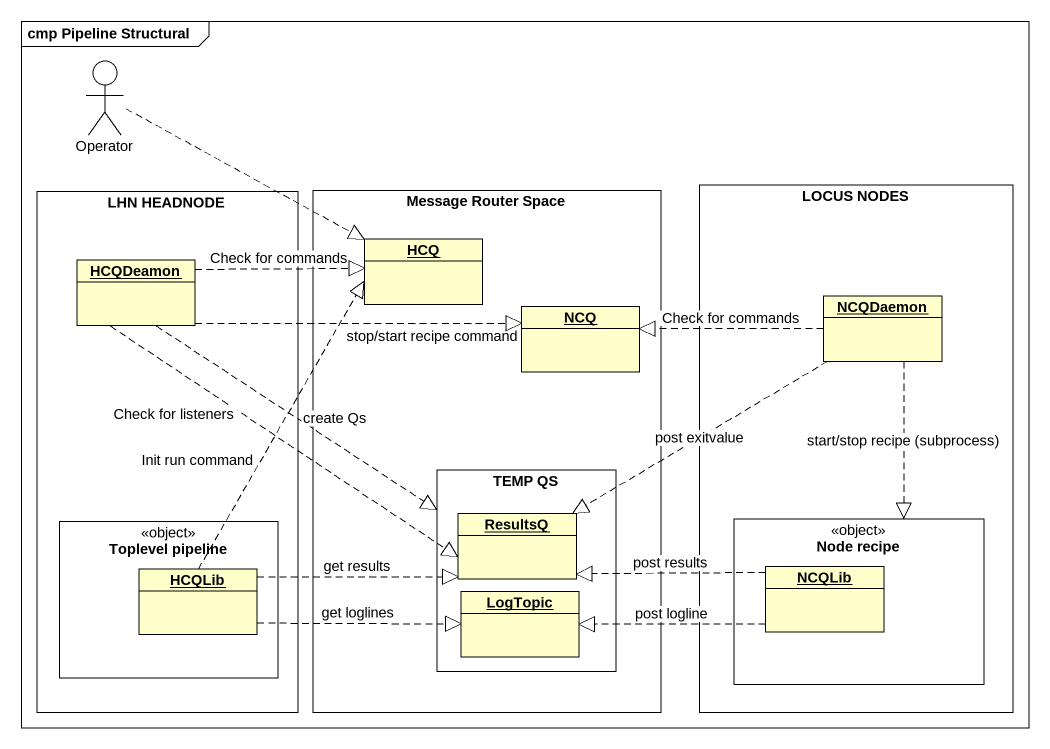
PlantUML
@startuml
mainframe cmp Pipeline Structural
allowmixing
hide circle
hide empty members
actor Operator
rectangle "LHN HEADNODE" as LHN_HEADNODE {
  object HCQDeamon
  rectangle "Toplevel pipeline" as Toplevel_pipeline <<object>> {
    object HCQLib
  }
}
rectangle "Message Router Space" as Message_Router_Space {
  object HCQ
  object NCQ
  rectangle "TEMP QS" as TEMP_QS {
    object ResultsQ
    object LogTopic
  }
}
rectangle "LOCUS NODES" as LOCUS_NODES {
  object NCQDaemon
  rectangle "Node recipe" as Node_recipe <<object>> {
    object NCQLib
  }
}
Operator .right.|> HCQ
HCQDeamon .right.|> HCQ : Check for commands
HCQDeamon .right.|> NCQ : stop/start recipe command
HCQDeamon ..|> TEMP_QS : create Qs
HCQDeamon ..|> ResultsQ : Check for listeners
NCQDaemon .left.|> NCQ : Check for commands
NCQDaemon .left.|> ResultsQ : post exitvalue
NCQDaemon ..|> Node_recipe : start/stop recipe (subprocess)
HCQLib .up.|> HCQ : Init run command
HCQLib .right.|> ResultsQ : get results
HCQLib .right.|> LogTopic : get loglines
NCQLib .left.|> ResultsQ : post results
NCQLib .left.|> LogTopic : post logline
@enduml
